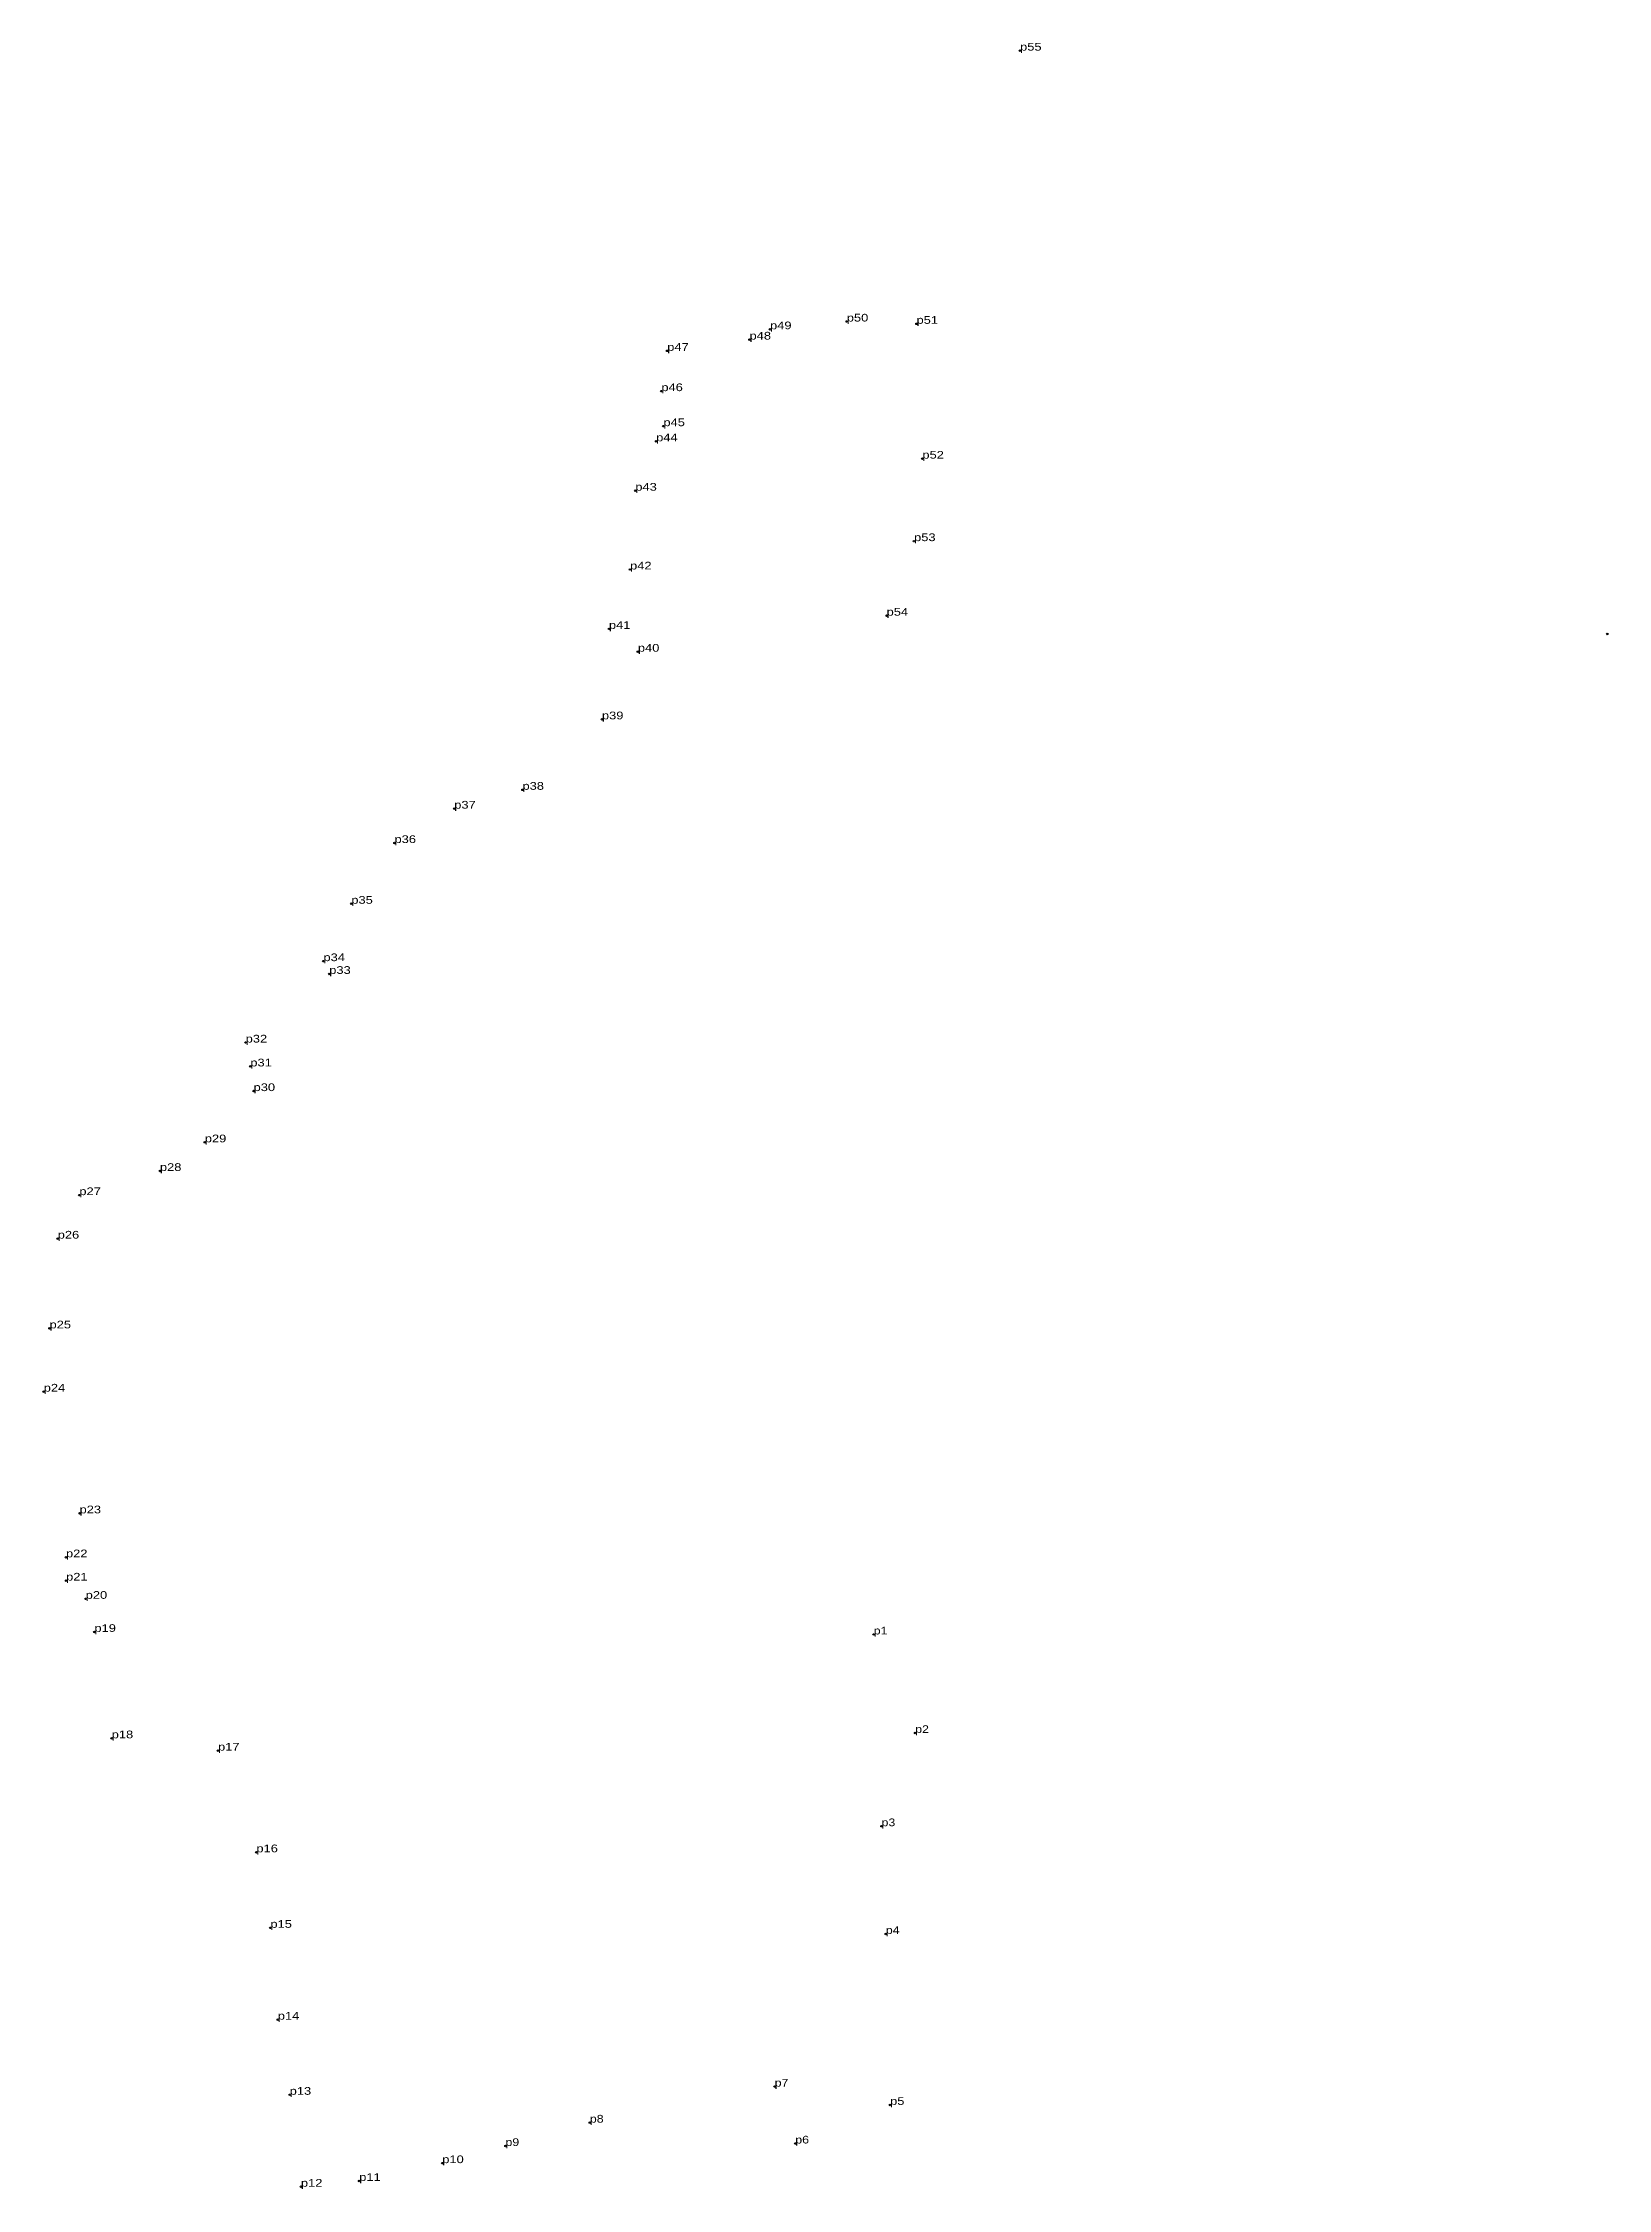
# Model space of a CAD drawing. Header units: metres. Extents: x 544648 to 555948, y 1833669 to 1842315.
# Drawn here: x 555209 to 555575, y 1840223 to 1840724 of the extents above; entities that cross this region are included whole.
import ezdxf

# ---------------------------------------------------------------- set-up
doc = ezdxf.new("R2010")
doc.units = ezdxf.units.M
doc.header["$LTSCALE"] = 0.72
doc.header["$PDMODE"] = 32
doc.header["$PDSIZE"] = 0.36
doc.layers.add('12', color=7, linetype='Continuous')
doc.layers.add('7', color=7, linetype='Continuous')

msp = doc.modelspace()

# ---------------------------------------------------------------- linework, layer by layer
at = {"layer": '7'}
for p in [(555437.42, 1840722.47), (555396.96, 1840659.2), (555413.24, 1840658.67), (555374.25, 1840654.99), (555379.04, 1840657.4), (555355.03, 1840652.35), (555353.67, 1840642.94), (555354.15, 1840634.76), (555352.45, 1840631.24), (555414.61, 1840627.18), (555347.59, 1840619.69), (555412.67, 1840607.91), (555346.36, 1840601.29), (555341.42, 1840587.42), (555406.26, 1840590.5), (555574.52, 1840586.23), (555348.18, 1840582.09), (555339.79, 1840566.3), (555321.24, 1840549.84), (555305.31, 1840545.44), (555291.36, 1840537.41), (555281.28, 1840523.22), (555274.77, 1840509.82), (555276.12, 1840506.84), (555256.61, 1840490.81), (555257.7, 1840485.23), (555258.46, 1840479.47), (555247.07, 1840467.51), (555236.59, 1840460.82), (555217.78, 1840455.17), (555212.73, 1840445.02), (555210.82, 1840424.05), (555209.46, 1840409.29), (555217.83, 1840380.86), (555214.66, 1840370.59), (555214.69, 1840365.15), (555219.26, 1840360.89), (555221.3, 1840353.16), (555403.24, 1840352.57), (555225.34, 1840328.32), (555412.93, 1840329.56), (555250.16, 1840325.44), (555405.07, 1840307.78), (555259.12, 1840301.7), (555262.39, 1840284.06), (555406.08, 1840282.62), (555264.11, 1840262.6), (555380.12, 1840246.98), (555266.89, 1840245.06), (555407.07, 1840242.69), (555336.97, 1840238.56), (555317.27, 1840233.1), (555384.93, 1840233.68), (555302.51, 1840229.09), (555269.51, 1840223.58), (555283.12, 1840224.94)]:
    msp.add_point(p, dxfattribs=at)

# ---------------------------------------------------------------- texts
at = {"layer": '12'}
for s, width, p in [('p55', 1.25, (555437.42, 1840722.47)), ('p49', 1.25, (555379.04, 1840657.4)), ('p50', 1.25, (555396.96, 1840659.2)), ('p51', 1.25, (555413.24, 1840658.67)), ('p47', 1.25, (555355.03, 1840652.35)), ('p48', 1.25, (555374.25, 1840654.99)), ('p46', 1.25, (555353.67, 1840642.94)), ('p44', 1.25, (555352.45, 1840631.24)), ('p45', 1.25, (555354.15, 1840634.76)), ('p52', 1.25, (555414.61, 1840627.18)), ('p43', 1.25, (555347.59, 1840619.69)), ('p53', 1.25, (555412.67, 1840607.91)), ('p42', 1.25, (555346.36, 1840601.29)), ('p41', 1.25, (555341.42, 1840587.42)), ('p54', 1.25, (555406.26, 1840590.5)), ('p40', 1.25, (555348.18, 1840582.09)), ('p39', 1.25, (555339.79, 1840566.3)), ('p38', 1.25, (555321.24, 1840549.84)), ('p37', 1.25, (555305.31, 1840545.44)), ('p36', 1.25, (555291.36, 1840537.41)), ('p35', 1.25, (555281.28, 1840523.22)), ('p34', 1.25, (555274.77, 1840509.82)), ('p33', 1.25, (555276.12, 1840506.84)), ('p32', 1.25, (555256.61, 1840490.81)), ('p31', 1.25, (555257.7, 1840485.23)), ('p30', 1.25, (555258.46, 1840479.47)), ('p29', 1.25, (555247.07, 1840467.51)), ('p28', 1.25, (555236.59, 1840460.82)), ('p27', 1.25, (555217.78, 1840455.17)), ('p26', 1.25, (555212.73, 1840445.02)), ('p25', 1.25, (555210.82, 1840424.05)), ('p24', 1.25, (555209.46, 1840409.29)), ('p23', 1.25, (555217.83, 1840380.86)), ('p22', 1.25, (555214.66, 1840370.59)), ('p21', 1.25, (555214.69, 1840365.15)), ('p20', 1.25, (555219.26, 1840360.89)), ('p19', 1.25, (555221.3, 1840353.16)), ('p1', 1.2, (555403.24, 1840352.57)), ('p18', 1.25, (555225.34, 1840328.32)), ('p17', 1.25, (555250.16, 1840325.44)), ('p2', 1.2, (555412.93, 1840329.56)), ('p3', 1.2, (555405.07, 1840307.78)), ('p16', 1.25, (555259.12, 1840301.7)), ('p15', 1.25, (555262.39, 1840284.06)), ('p4', 1.2, (555406.08, 1840282.62)), ('p14', 1.25, (555264.11, 1840262.6)), ('p13', 1.25, (555266.89, 1840245.06)), ('p7', 1.2, (555380.12, 1840246.98)), ('p5', 1.25, (555407.07, 1840242.69)), ('p8', 1.2, (555336.97, 1840238.56)), ('p9', 1.2, (555317.27, 1840233.1)), ('p6', 1.2, (555384.93, 1840233.68)), ('p11', 1.25, (555283.12, 1840224.94)), ('p10', 1.25, (555302.51, 1840229.09)), ('p12', 1.25, (555269.51, 1840223.58))]:
    msp.add_text(s, height=1.8, dxfattribs=dict(at, width=width)).set_placement(p)

doc.saveas('drawing.dxf')
